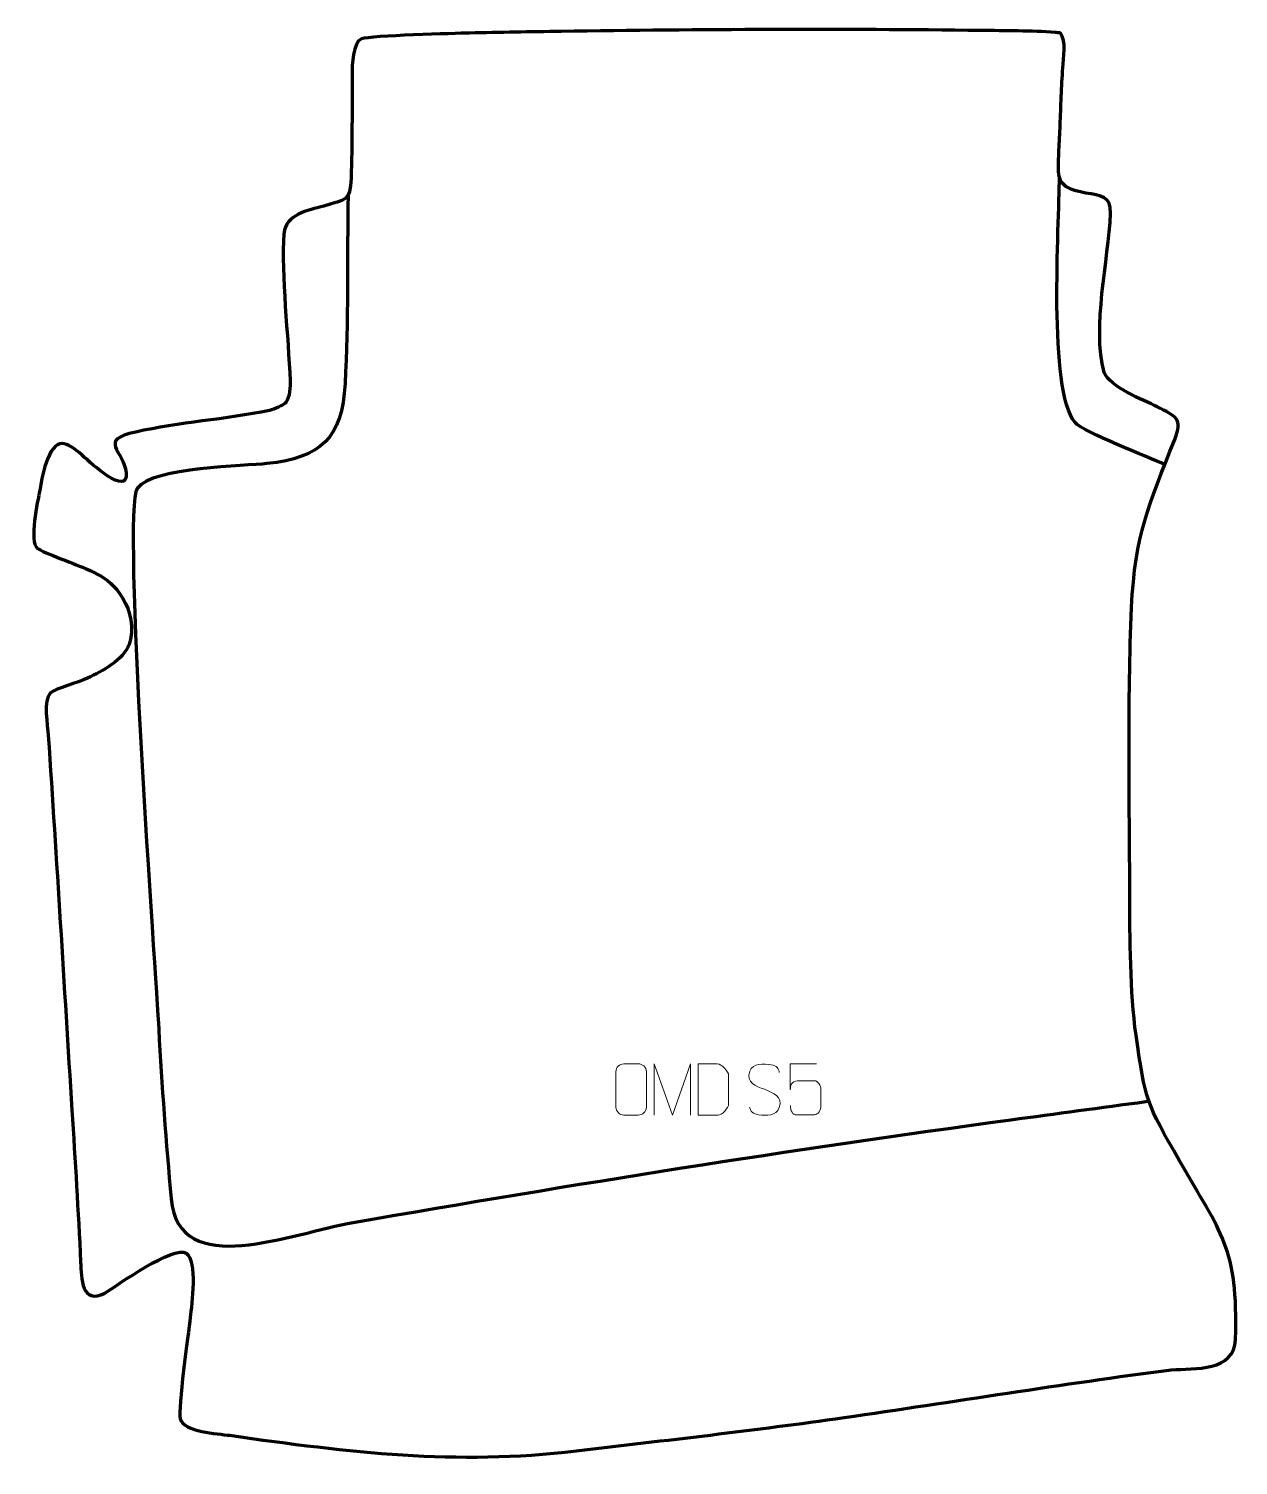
# Model space of a CAD drawing. Header units: millimetres. Extents: x -652 to -63, y 52 to 752.
import ezdxf

# ---------------------------------------------------------------- set-up
doc = ezdxf.new("R2010")
doc.units = ezdxf.units.MM
doc.header["$MEASUREMENT"] = 0
doc.layers.add('layer 2', color=7, linetype='Continuous')
doc.layers.add('layer 3', color=7, linetype='Continuous')

msp = doc.modelspace()

# ---------------------------------------------------------------- linework, layer by layer
at = {"layer": 'layer 2', "color": 142, "lineweight": 158}
for points, knots in [([(-98.4262, 539.6264), (-106.2916, 542.9712), (-138.065, 555.357), (-142.1409, 559.9543), (-142.1409, 559.9543), (-155.326, 576.0311), (-149.8653, 655.4419), (-149.7577, 679.6734)], [0, 0, 0, 0, 0.33333333, 0.33333333, 0.33333333, 0.33333333, 1, 1, 1, 1]), ([(-496.0971, 670.7178), (-496.5283, 640.3137), (-495.8862, 609.2606), (-497.5416, 578.9588), (-497.5416, 578.9588), (-499.0048, 552.1757), (-509.2213, 543.0066), (-535.5575, 539.984), (-535.5575, 539.984), (-545.6316, 538.8278), (-591.1633, 538.4383), (-598.67, 527.9257), (-598.67, 527.9257), (-606.3254, 517.2048), (-589.5623, 289.3616), (-588.2508, 264.5663), (-588.2508, 264.5663), (-586.803, 237.1932), (-584.7102, 209.2702), (-582.2063, 182.015), (-582.2063, 182.015), (-578.5306, 142.0056), (-523.4695, 165.3529), (-493.5177, 170.5436), (-493.5177, 170.5436), (-385.5822, 189.2496), (-281.816, 205.8466), (-173.3272, 220.5202), (-173.3272, 220.5202), (-151.4474, 223.4796), (-129.5676, 226.4389), (-107.6878, 229.3983), (-107.6878, 229.3983), (-107.6878, 229.3983), (-106.1959, 229.6001), (-106.1959, 229.6001)], [0, 0, 0, 0, 0.1, 0.1, 0.1, 0.1, 0.2, 0.2, 0.2, 0.2, 0.3, 0.3, 0.3, 0.3, 0.4, 0.4, 0.4, 0.4, 0.5, 0.5, 0.5, 0.5, 0.6, 0.6, 0.6, 0.6, 0.7, 0.7, 0.7, 0.7, 0.8, 0.8, 0.8, 0.8, 1, 1, 1, 1])]:
    msp.add_open_spline(points, degree=3, knots=knots, dxfattribs=at)
at = {"layer": 'layer 3', "color": 242, "lineweight": 158}
msp.add_open_spline([(-149.3942, 704.7816), (-149.5547, 700.7457), (-149.8095, 696.7161), (-149.9712, 692.6797), (-149.9712, 692.6797), (-150.5203, 678.9737), (-151.7004, 674.3834), (-136.8903, 671.7566), (-136.8903, 671.7566), (-129.4527, 670.4373), (-124.5099, 670.1685), (-124.8562, 661.9345), (-124.8562, 661.9345), (-125.834, 638.6824), (-133.9504, 606.6859), (-128.0027, 584.4089), (-128.0027, 584.4089), (-125.3458, 577.4393), (-108.9423, 570.9764), (-102.2404, 567.6933), (-102.2404, 567.6933), (-92.949, 562.9311), (-89.5583, 562.0817), (-93.5992, 551.8231), (-93.5992, 551.8231), (-106.452, 519.1936), (-112.7161, 505.9828), (-114.7088, 469.8724), (-114.7088, 469.8724), (-116.5314, 423.8804), (-115.6501, 376.7982), (-115.4819, 330.7131), (-115.4819, 330.7131), (-115.4095, 309.2378), (-115.4481, 282.7153), (-112.4471, 261.6847), (-112.4471, 261.6847), (-107.8771, 229.6593), (-107.5338, 228.8511), (-91.221, 200.5382), (-91.221, 200.5382), (-70.8607, 164.5558), (-62.6835, 158.7983), (-64.0036, 113.578), (-64.0036, 113.578), (-64.6014, 97.7642), (-83.8453, 99.5326), (-95.3131, 98.8214), (-95.3131, 98.8214), (-148.4725, 91.8851), (-201.5392, 83.186), (-254.6194, 75.5368), (-254.6194, 75.5368), (-298.0343, 69.3147), (-341.3117, 64.4922), (-384.8361, 59.3318), (-384.8361, 59.3318), (-444.105, 52.3037), (-494.939, 58.5537), (-553.8022, 66.8838), (-553.8022, 66.8838), (-559.5715, 67.7063), (-576.0106, 68.389), (-577.7795, 75.0026), (-577.7795, 75.0026), (-579.0374, 79.7052), (-573.8377, 116.2836), (-572.8899, 124.2626), (-572.8899, 124.2626), (-572.1623, 130.6548), (-569.3245, 151.7705), (-574.8285, 155.5128), (-574.8285, 155.5128), (-580.9249, 159.6577), (-608.1231, 140.0993), (-614.5379, 136.0962), (-614.5379, 136.0962), (-625.754, 130.3553), (-625.9295, 143.2182), (-626.2944, 151.2438), (-626.2944, 151.2438), (-627.4166, 175.9165), (-628.9678, 200.5677), (-630.5151, 225.2167), (-630.5151, 225.2167), (-634.3341, 285.9985), (-637.9757, 346.7947), (-642.0074, 407.5626), (-642.0074, 407.5626), (-642.3379, 412.5451), (-644.6217, 425.0094), (-640.9274, 428.3219), (-640.9274, 428.3219), (-638.3043, 430.6738), (-627.5045, 433.3202), (-622.8679, 435.5341), (-622.8679, 435.5341), (-615.5212, 439.0421), (-605.7817, 444.2397), (-602.6007, 451.9842), (-602.6007, 451.9842), (-601.7199, 455.125), (-601.4055, 458.124), (-601.5314, 460.9573), (-601.5314, 460.9573), (-601.889, 468.9956), (-605.7927, 475.702), (-610.3721, 480.5343), (-610.3721, 480.5343), (-613.8707, 484.2), (-618.5162, 486.4917), (-623.0723, 488.5761), (-623.0723, 488.5761), (-627.6233, 490.6583), (-644.7555, 496.7865), (-647.2675, 498.7005), (-647.2675, 498.7005), (-651.5363, 501.9531), (-647.1733, 521.8965), (-646.1901, 526.9479), (-646.1901, 526.9479), (-645.2735, 531.9674), (-644.3352, 537.5087), (-642.4316, 542.2381), (-642.4316, 542.2381), (-637.5276, 554.4213), (-631.528, 549.6041), (-624.4208, 543.041), (-624.4208, 543.041), (-622.1305, 540.9261), (-602.8884, 523.2651), (-604.1159, 535.4969), (-604.1159, 535.4969), (-605.2454, 546.751), (-618.2494, 551.1832), (-599.4437, 555.3951), (-599.4437, 555.3951), (-578.4438, 560.0985), (-555.7761, 561.5108), (-534.265, 565.8929), (-534.265, 565.8929), (-532.0223, 566.4364), (-527.6671, 568.2714), (-526.255, 569.966), (-526.255, 569.966), (-524.424, 572.1634), (-524.2293, 577.6386), (-524.3218, 580.3642), (-524.3218, 580.3642), (-525.062, 601.4388), (-528.7646, 632.2221), (-527.2618, 651.9191), (-527.2618, 651.9191), (-526.5336, 661.4617), (-515.5927, 663.2491), (-507.9296, 665.4371), (-507.9296, 665.4371), (-497.2519, 668.486), (-495.0604, 667.8302), (-494.5622, 678.7928), (-494.5622, 678.7928), (-494.1669, 695.9026), (-494.0607, 712.6738), (-494.1252, 729.7831), (-494.1252, 729.7831), (-494.1399, 733.6734), (-493.819, 745.284), (-489.4633, 746.8503), (-489.4633, 746.8503), (-485.3345, 748.335), (-443.5646, 749.4574), (-437.0263, 749.6187), (-437.0263, 749.6187), (-422.1394, 749.986), (-407.2672, 750.1941), (-392.3791, 750.4113), (-392.3791, 750.4113), (-324.4334, 751.4201), (-255.8619, 751.7492), (-187.9139, 750.881), (-187.9139, 750.881), (-176.3828, 750.7336), (-163.2627, 750.8127), (-151.8144, 749.9199), (-151.8144, 749.9199), (-151.4299, 749.8899), (-149.5282, 749.7637), (-149.2501, 749.5298), (-149.2501, 749.5298), (-146.283, 745.9235), (-147.8311, 737.4371), (-148.1069, 732.7864), (-148.1069, 732.7864), (-148.6602, 723.4575), (-149.0821, 714.1216), (-149.3942, 704.7816)], degree=3, knots=[0, 0, 0, 0, 0.02, 0.02, 0.02, 0.02, 0.04, 0.04, 0.04, 0.04, 0.06, 0.06, 0.06, 0.06, 0.08, 0.08, 0.08, 0.08, 0.1, 0.1, 0.1, 0.1, 0.12, 0.12, 0.12, 0.12, 0.14, 0.14, 0.14, 0.14, 0.16, 0.16, 0.16, 0.16, 0.18, 0.18, 0.18, 0.18, 0.2, 0.2, 0.2, 0.2, 0.22, 0.22, 0.22, 0.22, 0.24, 0.24, 0.24, 0.24, 0.26, 0.26, 0.26, 0.26, 0.28, 0.28, 0.28, 0.28, 0.3, 0.3, 0.3, 0.3, 0.32, 0.32, 0.32, 0.32, 0.34, 0.34, 0.34, 0.34, 0.36, 0.36, 0.36, 0.36, 0.38, 0.38, 0.38, 0.38, 0.4, 0.4, 0.4, 0.4, 0.42, 0.42, 0.42, 0.42, 0.44, 0.44, 0.44, 0.44, 0.46, 0.46, 0.46, 0.46, 0.48, 0.48, 0.48, 0.48, 0.5, 0.5, 0.5, 0.5, 0.52, 0.52, 0.52, 0.52, 0.54, 0.54, 0.54, 0.54, 0.56, 0.56, 0.56, 0.56, 0.58, 0.58, 0.58, 0.58, 0.6, 0.6, 0.6, 0.6, 0.62, 0.62, 0.62, 0.62, 0.64, 0.64, 0.64, 0.64, 0.66, 0.66, 0.66, 0.66, 0.68, 0.68, 0.68, 0.68, 0.7, 0.7, 0.7, 0.7, 0.72, 0.72, 0.72, 0.72, 0.74, 0.74, 0.74, 0.74, 0.76, 0.76, 0.76, 0.76, 0.78, 0.78, 0.78, 0.78, 0.8, 0.8, 0.8, 0.8, 0.82, 0.82, 0.82, 0.82, 0.84, 0.84, 0.84, 0.84, 0.86, 0.86, 0.86, 0.86, 0.88, 0.88, 0.88, 0.88, 0.9, 0.9, 0.9, 0.9, 0.92, 0.92, 0.92, 0.92, 0.94, 0.94, 0.94, 0.94, 0.96, 0.96, 0.96, 0.96, 1, 1, 1, 1], dxfattribs=at)
at = {"layer": 'layer 3', "color": 250, "lineweight": 9}
for points, knots in [([(-361.763, 247.751), (-359.4373, 247.751), (-357.1112, 247.751), (-354.7851, 247.751), (-354.7851, 247.751), (-352.8385, 247.7866), (-350.8471, 246.295), (-350.8204, 243.8574), (-350.8204, 243.8574), (-350.8208, 238.1105), (-350.8208, 232.3632), (-350.8204, 226.6155), (-350.8204, 226.6155), (-350.9602, 224.2921), (-352.6374, 222.8125), (-354.7851, 222.8017), (-354.7851, 222.8017), (-357.117, 222.8021), (-359.4489, 222.8021), (-361.7804, 222.8017), (-361.7804, 222.8017), (-363.7054, 222.6963), (-365.6775, 224.5808), (-365.6663, 226.5981), (-365.6663, 226.5981), (-365.666, 232.3682), (-365.666, 238.1379), (-365.6663, 243.9072), (-365.6663, 243.9072), (-365.6621, 246.0453), (-363.9154, 247.7645), (-361.763, 247.751)], [0, 0, 0, 0, 0.11111111, 0.11111111, 0.11111111, 0.11111111, 0.22222222, 0.22222222, 0.22222222, 0.22222222, 0.33333333, 0.33333333, 0.33333333, 0.33333333, 0.44444444, 0.44444444, 0.44444444, 0.44444444, 0.55555556, 0.55555556, 0.55555556, 0.55555556, 0.66666667, 0.66666667, 0.66666667, 0.66666667, 0.77777778, 0.77777778, 0.77777778, 0.77777778, 1, 1, 1, 1]), ([(-347.0859, 222.7956), (-347.0859, 222.7956), (-347.0859, 247.7535), (-347.0859, 247.7535), (-347.0859, 247.7535), (-347.0859, 247.7535), (-338.1608, 222.7956), (-338.1608, 222.7956), (-338.1608, 222.7956), (-338.1608, 222.7956), (-329.4009, 247.753), (-329.4009, 247.753), (-329.4009, 247.753), (-329.4009, 247.753), (-329.4009, 222.7956), (-329.4009, 222.7956)], [0, 0, 0, 0, 0.2, 0.2, 0.2, 0.2, 0.4, 0.4, 0.4, 0.4, 0.6, 0.6, 0.6, 0.6, 1, 1, 1, 1]), ([(-325.6357, 222.8259), (-323.3039, 222.8263), (-318.3537, 222.8023), (-316.0222, 222.802), (-316.0222, 222.802), (-314.0972, 222.6966), (-310.7786, 226.2382), (-310.7898, 228.2555), (-310.7898, 228.2555), (-310.7902, 234.0256), (-310.7902, 236.1953), (-310.7898, 241.9646), (-310.7898, 241.9646), (-310.7941, 244.1027), (-314.1686, 247.7628), (-316.321, 247.7493), (-316.321, 247.7493), (-318.6467, 247.7493), (-323.371, 247.7493), (-325.6971, 247.7493), (-325.6971, 247.7493), (-325.6967, 242.0024), (-325.6354, 228.5732), (-325.6357, 222.8259)], [0, 0, 0, 0, 0.14285714, 0.14285714, 0.14285714, 0.14285714, 0.28571429, 0.28571429, 0.28571429, 0.28571429, 0.42857143, 0.42857143, 0.42857143, 0.42857143, 0.57142857, 0.57142857, 0.57142857, 0.57142857, 0.71428571, 0.71428571, 0.71428571, 0.71428571, 1, 1, 1, 1]), ([(-293.3325, 235.348), (-297.5808, 236.8184), (-302.4889, 238.6142), (-300.4838, 244.1345), (-300.4838, 244.1345), (-298.9803, 248.2744), (-293.7667, 247.8859), (-290.1631, 247.2848), (-290.1631, 247.2848), (-287.3025, 246.8076), (-286.4378, 245.5944), (-286.1272, 243.5103)], [0, 0, 0, 0, 0.25, 0.25, 0.25, 0.25, 0.5, 0.5, 0.5, 0.5, 1, 1, 1, 1]), ([(-267.9384, 247.8027), (-267.9384, 247.8027), (-280.7901, 247.8027), (-280.7901, 247.8027), (-280.7901, 247.8027), (-280.7898, 243.5721), (-280.7898, 239.3412), (-280.7901, 235.11), (-280.7901, 235.11), (-280.7904, 238.4201), (-279.1594, 239.4919), (-276.3474, 239.5524), (-276.3474, 239.5524), (-273.9078, 239.5527), (-271.4683, 239.5527), (-269.0291, 239.5524), (-269.0291, 239.5524), (-267.3793, 239.5592), (-265.9044, 237.1787), (-265.8759, 235.11), (-265.8759, 235.11), (-265.8762, 232.5227), (-265.8762, 229.9351), (-265.8759, 227.3474), (-265.8759, 227.3474), (-265.8297, 225.388), (-267.3291, 222.9517), (-268.955, 222.8932), (-268.955, 222.8932), (-270.9115, 222.8935), (-275.8065, 222.8935), (-277.7635, 222.8932), (-277.7635, 222.8932), (-279.609, 222.8844), (-280.7161, 224.8492), (-280.7369, 227.4003)], [0, 0, 0, 0, 0.1, 0.1, 0.1, 0.1, 0.2, 0.2, 0.2, 0.2, 0.3, 0.3, 0.3, 0.3, 0.4, 0.4, 0.4, 0.4, 0.5, 0.5, 0.5, 0.5, 0.6, 0.6, 0.6, 0.6, 0.7, 0.7, 0.7, 0.7, 0.8, 0.8, 0.8, 0.8, 1, 1, 1, 1]), ([(-293.3325, 235.3479), (-289.3139, 233.7012), (-284.2844, 231.8129), (-286.1184, 226.4526), (-286.1184, 226.4526), (-287.5782, 222.1862), (-292.489, 222.4429), (-296.2151, 222.9976), (-296.2151, 222.9976), (-298.9651, 223.4074), (-300.186, 224.6209), (-300.564, 226.7331)], [0, 0, 0, 0, 0.25, 0.25, 0.25, 0.25, 0.5, 0.5, 0.5, 0.5, 1, 1, 1, 1])]:
    msp.add_open_spline(points, degree=3, knots=knots, dxfattribs=at)

doc.saveas('drawing.dxf')
